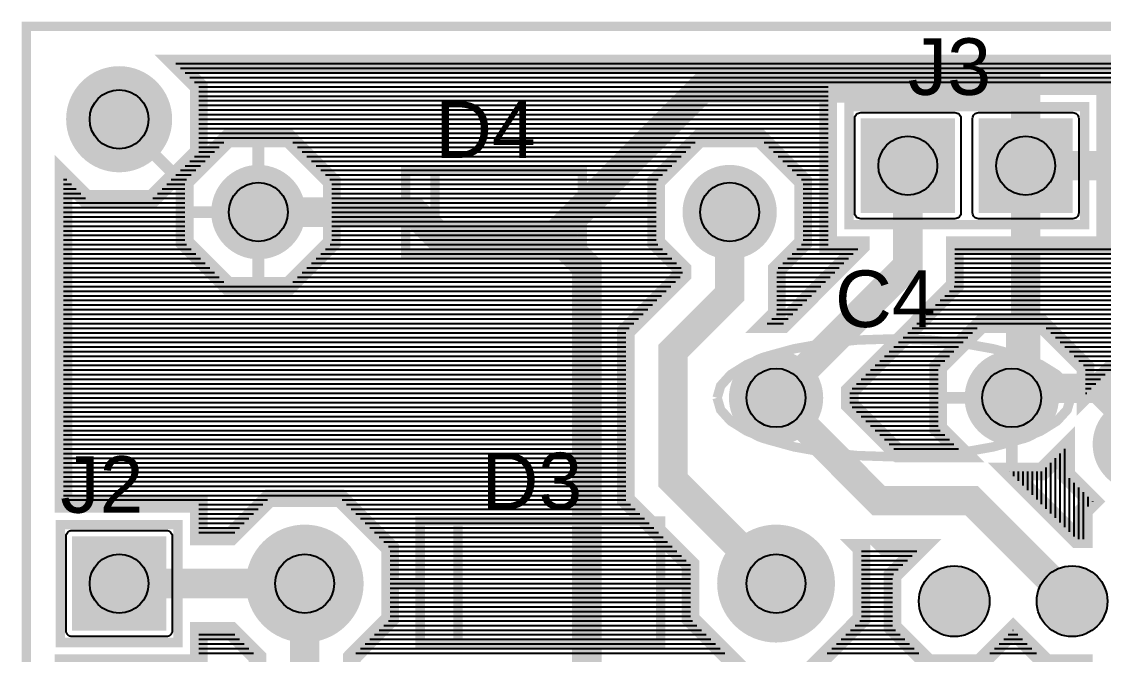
# Model space of a CAD drawing. Header units: inches. Extents: x -0.89 to 0.89, y -0.63 to 0.63.
# Drawn here: x -0.89 to 0.028, y 0.097 to 0.634 of the extents above; entities that cross this region are included whole.
import ezdxf

# ---------------------------------------------------------------- set-up
doc = ezdxf.new("R2010")
doc.units = ezdxf.units.IN
doc.layers.get('0').update_dxf_attribs({"linetype": 'CONTINUOUS'})

# ---------------------------------------------------------------- blocks, each defined once
blk = doc.blocks.new('EPAD')
at = {"const_width": 0.5}
blk.add_lwpolyline([(-0.25, 0, 1), (0.25, 0, 1)], format="xyb", close=True, dxfattribs=at)
blk = doc.blocks.new('RPAD')
blk.add_trace([(-0.5, -0.5), (-0.5, 0.5), (0.5, -0.5), (0.5, 0.5)])

msp = doc.modelspace()

# ---------------------------------------------------------------- linework, layer by layer
for points, const_width in [([(-0.885827, -0.629921), (0.885827, -0.629921), (0.885827, 0.629921), (-0.885827, 0.629921), (-0.885827, -0.629921)], 0.008), ([(-0.885827, -0.629921), (0.885827, -0.629921), (0.885827, 0.629921), (-0.885827, 0.629921), (-0.885827, -0.629921)], 0.008), ([(-0.609607, 0.083694), (-0.609607, 0.09495), (-0.577107, 0.12745), (-0.577107, 0.187511), (-0.619576, 0.22998), (-0.679637, 0.22998), (-0.712137, 0.19748), (-0.739587, 0.19748), (-0.739587, 0.22498), (-0.854327, 0.22498), (-0.854327, 0.502962), (-0.835046, 0.483681), (-0.779127, 0.483681), (-0.739587, 0.523222), (-0.739587, 0.579141), (-0.758868, 0.598421), (0.758868, 0.598421)], 0.015), ([(-0.037795, 0.511811), (-0.037795, 0.577756), (-0.312008, 0.577756), (-0.437008, 0.452756)], 0.025), ([(-0.037795, 0.511811), (0.037992, 0.511811), (0.037992, 0.527756), (0.087992, 0.577756), (0.637992, 0.577756), (0.664567, 0.551181), (0.807087, 0.551181)], 0.025), ([(-0.279637, 0.084981), (-0.322106, 0.12745), (-0.322106, 0.173412), (-0.377007, 0.228314), (-0.377007, 0.371293), (-0.328976, 0.419324), (-0.328976, 0.424053), (-0.351476, 0.446553), (-0.351476, 0.498329), (-0.314865, 0.534941), (-0.263088, 0.534941), (-0.226477, 0.498329), (-0.226477, 0.446553), (-0.248977, 0.424053), (-0.248977, 0.386188), (-0.257704, 0.37746), (-0.243674, 0.37746), (-0.177795, 0.44334), (-0.177795, 0.444311), (-0.205295, 0.444311), (-0.205295, 0.579311), (0.029704, 0.579311), (0.029704, 0.444311), (-0.097796, 0.444311), (-0.097796, 0.410204), (-0.187107, 0.320893), (-0.187107, 0.309029), (-0.145833, 0.267756), (-0.090789, 0.267756), (-0.112106, 0.289072), (-0.112106, 0.340849), (-0.075494, 0.37746), (-0.023718, 0.37746), (0.012893, 0.340849), (0.012893, 0.317817), (0.033167, 0.33809), (0.084943, 0.33809)], 0.015), ([(-0.037795, 0.579311), (-0.037795, 0.511811)], 0.01), ([(-0.187795, 0.461811), (0.012205, 0.461811), (0.012205, 0.561811), (-0.187795, 0.561811), (-0.187795, 0.461811)], 0.008), ([(-0.187795, 0.461811), (0.012205, 0.461811), (0.012205, 0.561811), (-0.187795, 0.561811), (-0.187795, 0.461811)], 0.008), ([(-0.759357, 0.503452), (-0.807087, 0.551181)], 0.01), ([(-0.714865, 0.409941), (-0.663088, 0.409941), (-0.626477, 0.446553), (-0.626477, 0.498329), (-0.663088, 0.534941), (-0.714865, 0.534941), (-0.751476, 0.498329), (-0.751476, 0.446553), (-0.714865, 0.409941)], 0.015), ([(-0.688976, 0.534941), (-0.688976, 0.472441)], 0.01), ([(-0.249606, 0.314961), (-0.137795, 0.426772), (-0.137795, 0.511811)], 0.025), ([(-0.037795, 0.511811), (-0.037795, 0.326772), (-0.049606, 0.314961)], 0.025), ([(0.029704, 0.511811), (-0.037795, 0.511811)], 0.01), ([(-0.037795, 0.444311), (-0.037795, 0.511811)], 0.01), ([(-0.563976, 0.436441), (-0.413976, 0.436441), (-0.413976, 0.508441), (-0.563976, 0.508441), (-0.563976, 0.436441)], 0.008), ([(-0.563976, 0.436441), (-0.413976, 0.436441), (-0.413976, 0.508441), (-0.563976, 0.508441), (-0.563976, 0.436441)], 0.008), ([(-0.538976, 0.507441), (-0.538976, 0.437441)], 0.008), ([(-0.538976, 0.507441), (-0.538976, 0.437441)], 0.008), ([(-0.751476, 0.472441), (-0.688976, 0.472441)], 0.01), ([(-0.437008, 0.452756), (-0.537008, 0.452756), (-0.556693, 0.472441), (-0.688976, 0.472441)], 0.025), ([(-0.626477, 0.472441), (-0.688976, 0.472441)], 0.01), ([(-0.688976, 0.409941), (-0.688976, 0.472441)], 0.01), ([(-0.288976, 0.472441), (-0.288976, 0.402756), (-0.337008, 0.354724), (-0.337008, 0.244882), (-0.249606, 0.15748)], 0.025), ([(-0.563976, 0.472441), (-0.628976, 0.472441)], 0.008), ([(-0.563976, 0.472441), (-0.628976, 0.472441)], 0.008), ([(-0.413976, 0.472441), (-0.348976, 0.472441)], 0.008), ([(-0.413976, 0.472441), (-0.348976, 0.472441)], 0.008), ([(-0.437008, 0.452756), (-0.410236, 0.425984), (-0.410236, -0.03937)], 0.025), ([(-0.049606, 0.37746), (-0.049606, 0.314961)], 0.01), ([(-0.299606, 0.314961), (-0.296647, 0.325148), (-0.288122, 0.334586), (-0.274557, 0.343086), (-0.256481, 0.350461), (-0.23442, 0.356523), (-0.208903, 0.361086), (-0.180456, 0.363961), (-0.149606, 0.364961)], 0.008), ([(-0.299606, 0.314961), (-0.296647, 0.325148), (-0.288122, 0.334586), (-0.274557, 0.343086), (-0.256481, 0.350461), (-0.23442, 0.356523), (-0.208903, 0.361086), (-0.180456, 0.363961), (-0.149606, 0.364961)], 0.008), ([(0.000394, 0.314961), (-0.002606, 0.325148), (-0.011231, 0.334586), (-0.024919, 0.343086), (-0.043106, 0.350461), (-0.065231, 0.356523), (-0.090731, 0.361086), (-0.119044, 0.363961), (-0.149606, 0.364961)], 0.008), ([(0.000394, 0.314961), (-0.002606, 0.325148), (-0.011231, 0.334586), (-0.024919, 0.343086), (-0.043106, 0.350461), (-0.065231, 0.356523), (-0.090731, 0.361086), (-0.119044, 0.363961), (-0.149606, 0.364961)], 0.008), ([(-0.049606, 0.314961), (-0.022736, 0.314961), (-0.014606, 0.32309), (0.024055, 0.32309), (0.059055, 0.28809), (0.059055, 0.275591)], 0.025), ([(-0.249606, 0.314961), (-0.162402, 0.227756), (-0.083661, 0.227756), (0.001575, 0.14252)], 0.025), ([(-0.299606, 0.314961), (-0.296647, 0.304773), (-0.288122, 0.295335), (-0.274557, 0.286835), (-0.256481, 0.279461), (-0.23442, 0.273398), (-0.208903, 0.268835), (-0.180456, 0.265961), (-0.149606, 0.264961)], 0.008), ([(-0.299606, 0.314961), (-0.296647, 0.304773), (-0.288122, 0.295335), (-0.274557, 0.286835), (-0.256481, 0.279461), (-0.23442, 0.273398), (-0.208903, 0.268835), (-0.180456, 0.265961), (-0.149606, 0.264961)], 0.008), ([(0.000394, 0.314961), (-0.002606, 0.304773), (-0.011231, 0.295335), (-0.024919, 0.286835), (-0.043106, 0.279461), (-0.065231, 0.273398), (-0.090731, 0.268835), (-0.119044, 0.265961), (-0.149606, 0.264961)], 0.008), ([(0.000394, 0.314961), (-0.002606, 0.304773), (-0.011231, 0.295335), (-0.024919, 0.286835), (-0.043106, 0.279461), (-0.065231, 0.273398), (-0.090731, 0.268835), (-0.119044, 0.265961), (-0.149606, 0.264961)], 0.008), ([(-0.112106, 0.314961), (-0.049606, 0.314961)], 0.01), ([(-0.049606, 0.252461), (-0.049606, 0.314961)], 0.01), ([(-0.003444, 0.249702), (0.019254, 0.227003), (0.011575, 0.219324), (0.011575, 0.195019), (0.005643, 0.195019), (-0.051799, 0.252461), (-0.023718, 0.252461), (-0.003444, 0.272735), (-0.003444, 0.249702)], 0.015), ([(-0.857087, 0.10748), (-0.757087, 0.10748), (-0.757087, 0.20748), (-0.857087, 0.20748), (-0.857087, 0.10748)], 0.008), ([(-0.857087, 0.10748), (-0.757087, 0.10748), (-0.757087, 0.20748), (-0.857087, 0.20748), (-0.857087, 0.10748)], 0.008), ([(-0.551606, 0.10548), (-0.347606, 0.10548), (-0.347606, 0.21048), (-0.551606, 0.21048), (-0.551606, 0.10548)], 0.008), ([(-0.551606, 0.10548), (-0.347606, 0.10548), (-0.347606, 0.21048), (-0.551606, 0.21048), (-0.551606, 0.10548)], 0.008), ([(-0.519606, 0.20948), (-0.519606, 0.10648)], 0.008), ([(-0.519606, 0.20948), (-0.519606, 0.10648)], 0.008), ([(0.011575, 0.032907), (0.011575, 0.09002), (-0.020171, 0.09002), (-0.048425, 0.118274), (-0.076679, 0.09002), (-0.120171, 0.09002), (-0.150925, 0.120774), (-0.150925, 0.164266), (-0.127434, 0.187756), (-0.177352, 0.187756), (-0.177107, 0.187511), (-0.177107, 0.12745), (-0.219576, 0.084981)], 0.015), ([(-0.649606, 0.15748), (-0.807087, 0.15748)], 0.025), ([(-0.610236, -0.03937), (-0.610236, 0.027756), (-0.649606, 0.067126), (-0.649606, 0.15748)], 0.025), ([(-0.579606, 0.15748), (-0.551606, 0.15748)], 0.008), ([(-0.579606, 0.15748), (-0.551606, 0.15748)], 0.008), ([(-0.347606, 0.15748), (-0.319606, 0.15748)], 0.008), ([(-0.347606, 0.15748), (-0.319606, 0.15748)], 0.008), ([(-0.854327, -0.326201), (-0.854327, 0.089981), (-0.739587, 0.089981), (-0.739587, 0.117481), (-0.712137, 0.117481), (-0.689606, 0.09495), (-0.689606, 0.050558)], 0.015)]:
    msp.add_lwpolyline(points, dxfattribs=dict(const_width=const_width))
for points in [[(-0.758868, 0.598421), (0.758868, 0.598421)], [(-0.754939, 0.594492), (0.754939, 0.594492)], [(-0.751002, 0.590555), (0.751002, 0.590555)], [(-0.747065, 0.586618), (0.747065, 0.586618)], [(-0.743128, 0.582681), (0.743128, 0.582681)], [(-0.739587, 0.578744), (-0.205295, 0.578744)], [(-0.739587, 0.574807), (-0.205295, 0.574807)], [(-0.739587, 0.57087), (-0.205295, 0.57087)], [(-0.739587, 0.566933), (-0.205295, 0.566933)], [(-0.739587, 0.562996), (-0.205295, 0.562996)], [(-0.739587, 0.559059), (-0.205295, 0.559059)], [(-0.739587, 0.555122), (-0.205295, 0.555122)], [(-0.739587, 0.551185), (-0.205295, 0.551185)], [(-0.739587, 0.547248), (-0.205295, 0.547248)], [(-0.739587, 0.543311), (-0.205295, 0.543311)], [(-0.739587, 0.539374), (-0.205295, 0.539374)], [(-0.739587, 0.535437), (-0.205295, 0.535437)], [(-0.739587, 0.5315), (-0.718305, 0.5315)], [(-0.739587, 0.527563), (-0.722242, 0.527563)], [(-0.739587, 0.523626), (-0.726179, 0.523626)], [(-0.659648, 0.5315), (-0.318305, 0.5315)], [(-0.655711, 0.527563), (-0.322242, 0.527563)], [(-0.651774, 0.523626), (-0.326179, 0.523626)], [(-0.259648, 0.5315), (-0.205295, 0.5315)], [(-0.255711, 0.527563), (-0.205295, 0.527563)], [(-0.251774, 0.523626), (-0.205295, 0.523626)], [(-0.747057, 0.515752), (-0.734053, 0.515752)], [(-0.74312, 0.519689), (-0.730116, 0.519689)], [(-0.647837, 0.519689), (-0.330116, 0.519689)], [(-0.6439, 0.515752), (-0.334053, 0.515752)], [(-0.247837, 0.519689), (-0.205295, 0.519689)], [(-0.2439, 0.515752), (-0.205295, 0.515752)], [(-0.754931, 0.507878), (-0.741927, 0.507878)], [(-0.750994, 0.511815), (-0.73799, 0.511815)], [(-0.639963, 0.511815), (-0.33799, 0.511815)], [(-0.636026, 0.507878), (-0.341927, 0.507878)], [(-0.239963, 0.511815), (-0.205295, 0.511815)], [(-0.236026, 0.507878), (-0.205295, 0.507878)], [(-0.854327, 0.500004), (-0.851368, 0.500004)], [(-0.854327, 0.496067), (-0.847431, 0.496067)], [(-0.766742, 0.496067), (-0.751476, 0.496067)], [(-0.762805, 0.500004), (-0.749801, 0.500004)], [(-0.758868, 0.503941), (-0.745864, 0.503941)], [(-0.632089, 0.503941), (-0.345864, 0.503941)], [(-0.628152, 0.500004), (-0.349801, 0.500004)], [(-0.626477, 0.496067), (-0.351476, 0.496067)], [(-0.232089, 0.503941), (-0.205295, 0.503941)], [(-0.228152, 0.500004), (-0.205295, 0.500004)], [(-0.226477, 0.496067), (-0.205295, 0.496067)], [(-0.854327, 0.49213), (-0.843494, 0.49213)], [(-0.854327, 0.488193), (-0.839557, 0.488193)], [(-0.774616, 0.488193), (-0.751476, 0.488193)], [(-0.770679, 0.49213), (-0.751476, 0.49213)], [(-0.626477, 0.49213), (-0.351476, 0.49213)], [(-0.626477, 0.488193), (-0.351476, 0.488193)], [(-0.226477, 0.49213), (-0.205295, 0.49213)], [(-0.226477, 0.488193), (-0.205295, 0.488193)], [(-0.854327, 0.484256), (-0.83562, 0.484256)], [(-0.854327, 0.480319), (-0.751476, 0.480319)], [(-0.778553, 0.484256), (-0.751476, 0.484256)], [(-0.626477, 0.484256), (-0.351476, 0.484256)], [(-0.626477, 0.480319), (-0.351476, 0.480319)], [(-0.226477, 0.484256), (-0.205295, 0.484256)], [(-0.226477, 0.480319), (-0.205295, 0.480319)], [(-0.854327, 0.476382), (-0.751476, 0.476382)], [(-0.854327, 0.472445), (-0.751476, 0.472445)], [(-0.854327, 0.468508), (-0.751476, 0.468508)], [(-0.626477, 0.476382), (-0.351476, 0.476382)], [(-0.626477, 0.472445), (-0.351476, 0.472445)], [(-0.626477, 0.468508), (-0.351476, 0.468508)], [(-0.226477, 0.476382), (-0.205295, 0.476382)], [(-0.226477, 0.472445), (-0.205295, 0.472445)], [(-0.226477, 0.468508), (-0.205295, 0.468508)], [(-0.854327, 0.464571), (-0.751476, 0.464571)], [(-0.854327, 0.460634), (-0.751476, 0.460634)], [(-0.626477, 0.464571), (-0.351476, 0.464571)], [(-0.626477, 0.460634), (-0.351476, 0.460634)], [(-0.226477, 0.464571), (-0.205295, 0.464571)], [(-0.226477, 0.460634), (-0.205295, 0.460634)], [(-0.854327, 0.456697), (-0.751476, 0.456697)], [(-0.854327, 0.45276), (-0.751476, 0.45276)], [(-0.626477, 0.456697), (-0.351476, 0.456697)], [(-0.626477, 0.45276), (-0.351476, 0.45276)], [(-0.226477, 0.456697), (-0.205295, 0.456697)], [(-0.226477, 0.45276), (-0.205295, 0.45276)], [(-0.854327, 0.448823), (-0.751476, 0.448823)], [(-0.854327, 0.444886), (-0.749809, 0.444886)], [(-0.854327, 0.440949), (-0.745872, 0.440949)], [(-0.632081, 0.440949), (-0.345872, 0.440949)], [(-0.628144, 0.444886), (-0.349809, 0.444886)], [(-0.626477, 0.448823), (-0.351476, 0.448823)], [(-0.232081, 0.440949), (-0.180186, 0.440949)], [(-0.228144, 0.444886), (-0.205295, 0.444886)], [(-0.226477, 0.448823), (-0.205295, 0.448823)], [(-0.097796, 0.440949), (0.403209, 0.440949)], [(-0.854327, 0.437012), (-0.741935, 0.437012)], [(-0.854327, 0.433075), (-0.737998, 0.433075)], [(-0.639955, 0.433075), (-0.337998, 0.433075)], [(-0.636018, 0.437012), (-0.341935, 0.437012)], [(-0.239955, 0.433075), (-0.18806, 0.433075)], [(-0.236018, 0.437012), (-0.184123, 0.437012)], [(-0.097796, 0.437012), (0.403209, 0.437012)], [(-0.097796, 0.433075), (0.403209, 0.433075)], [(-0.854327, 0.429138), (-0.734061, 0.429138)], [(-0.854327, 0.425201), (-0.730124, 0.425201)], [(-0.647829, 0.425201), (-0.330124, 0.425201)], [(-0.643892, 0.429138), (-0.334061, 0.429138)], [(-0.247829, 0.425201), (-0.195934, 0.425201)], [(-0.243892, 0.429138), (-0.191997, 0.429138)], [(-0.097796, 0.429138), (0.403209, 0.429138)], [(-0.097796, 0.425201), (0.403209, 0.425201)], [(-0.854327, 0.421264), (-0.726187, 0.421264)], [(-0.854327, 0.417327), (-0.72225, 0.417327)], [(-0.854327, 0.41339), (-0.718313, 0.41339)], [(-0.65964, 0.41339), (-0.33491, 0.41339)], [(-0.655703, 0.417327), (-0.330973, 0.417327)], [(-0.651766, 0.421264), (-0.328976, 0.421264)], [(-0.248977, 0.421264), (-0.199871, 0.421264)], [(-0.248977, 0.417327), (-0.203808, 0.417327)], [(-0.248977, 0.41339), (-0.207745, 0.41339)], [(-0.097796, 0.421264), (0.403209, 0.421264)], [(-0.097796, 0.417327), (0.403209, 0.417327)], [(-0.097796, 0.41339), (0.403209, 0.41339)], [(-0.854327, 0.409453), (-0.338847, 0.409453)], [(-0.854327, 0.405516), (-0.342784, 0.405516)], [(-0.248977, 0.409453), (-0.211682, 0.409453)], [(-0.248977, 0.405516), (-0.215619, 0.405516)], [(-0.102483, 0.405516), (0.403209, 0.405516)], [(-0.098546, 0.409453), (0.403209, 0.409453)], [(-0.854327, 0.401579), (-0.346721, 0.401579)], [(-0.854327, 0.397642), (-0.350658, 0.397642)], [(-0.248977, 0.401579), (-0.219556, 0.401579)], [(-0.248977, 0.397642), (-0.223493, 0.397642)], [(-0.110357, 0.397642), (0.403209, 0.397642)], [(-0.10642, 0.401579), (0.403209, 0.401579)], [(-0.854327, 0.393705), (-0.354595, 0.393705)], [(-0.854327, 0.389768), (-0.358532, 0.389768)], [(-0.854327, 0.385831), (-0.362469, 0.385831)], [(-0.249334, 0.385831), (-0.235304, 0.385831)], [(-0.248977, 0.393705), (-0.22743, 0.393705)], [(-0.248977, 0.389768), (-0.231367, 0.389768)], [(-0.122169, 0.385831), (0.403209, 0.385831)], [(-0.118231, 0.389768), (0.403209, 0.389768)], [(-0.114294, 0.393705), (0.403209, 0.393705)], [(-0.854327, 0.381894), (-0.366406, 0.381894)], [(-0.854327, 0.377957), (-0.370343, 0.377957)], [(-0.257208, 0.377957), (-0.243178, 0.377957)], [(-0.253271, 0.381894), (-0.239241, 0.381894)], [(-0.130043, 0.377957), (0.412756, 0.377957)], [(-0.126106, 0.381894), (0.412756, 0.381894)], [(-0.854327, 0.37402), (-0.37428, 0.37402)], [(-0.854327, 0.370083), (-0.377007, 0.370083)], [(-0.137917, 0.370083), (-0.082872, 0.370083)], [(-0.13398, 0.37402), (-0.078935, 0.37402)], [(-0.020278, 0.37402), (0.412756, 0.37402)], [(-0.016341, 0.370083), (0.412756, 0.370083)], [(-0.854327, 0.366146), (-0.377007, 0.366146)], [(-0.854327, 0.362209), (-0.377007, 0.362209)], [(-0.854327, 0.358272), (-0.377007, 0.358272)], [(-0.149728, 0.358272), (-0.094683, 0.358272)], [(-0.145791, 0.362209), (-0.090746, 0.362209)], [(-0.141854, 0.366146), (-0.086809, 0.366146)], [(-0.012404, 0.366146), (0.412756, 0.366146)], [(-0.008467, 0.362209), (0.412756, 0.362209)], [(-0.00453, 0.358272), (0.412756, 0.358272)], [(-0.854327, 0.354335), (-0.377007, 0.354335)], [(-0.854327, 0.350398), (-0.377007, 0.350398)], [(-0.157602, 0.350398), (-0.102557, 0.350398)], [(-0.153665, 0.354335), (-0.09862, 0.354335)], [(-0.000593, 0.354335), (0.412756, 0.354335)], [(0.003344, 0.350398), (0.412756, 0.350398)], [(-0.854327, 0.346461), (-0.377007, 0.346461)], [(-0.854327, 0.342524), (-0.377007, 0.342524)], [(-0.165476, 0.342524), (-0.110431, 0.342524)], [(-0.161539, 0.346461), (-0.106494, 0.346461)], [(0.007281, 0.346461), (0.412756, 0.346461)], [(0.011219, 0.342524), (0.412756, 0.342524)], [(-0.854327, 0.338587), (-0.377007, 0.338587)], [(-0.854327, 0.33465), (-0.377007, 0.33465)], [(-0.854327, 0.330713), (-0.377007, 0.330713)], [(-0.177287, 0.330713), (-0.112106, 0.330713)], [(-0.17335, 0.33465), (-0.112106, 0.33465)], [(-0.169413, 0.338587), (-0.112106, 0.338587)], [(0.012893, 0.338587), (0.412756, 0.338587)], [(0.012893, 0.33465), (0.029726, 0.33465)], [(0.012893, 0.330713), (0.025789, 0.330713)], [(-0.854327, 0.326776), (-0.377007, 0.326776)], [(-0.854327, 0.322839), (-0.377007, 0.322839)], [(-0.185161, 0.322839), (-0.112106, 0.322839)], [(-0.181224, 0.326776), (-0.112106, 0.326776)], [(0.012893, 0.326776), (0.021852, 0.326776)], [(0.012893, 0.322839), (0.017915, 0.322839)], [(-0.854327, 0.318902), (-0.377007, 0.318902)], [(-0.854327, 0.314965), (-0.377007, 0.314965)], [(-0.187107, 0.318902), (-0.112106, 0.318902)], [(-0.187107, 0.314965), (-0.112106, 0.314965)], [(0.012893, 0.318902), (0.013978, 0.318902)], [(-0.854327, 0.311028), (-0.377007, 0.311028)], [(-0.854327, 0.307091), (-0.377007, 0.307091)], [(-0.854327, 0.303154), (-0.377007, 0.303154)], [(-0.187107, 0.311028), (-0.112106, 0.311028)], [(-0.185169, 0.307091), (-0.112106, 0.307091)], [(-0.181231, 0.303154), (-0.112106, 0.303154)], [(-0.854327, 0.299217), (-0.377007, 0.299217)], [(-0.854327, 0.29528), (-0.377007, 0.29528)], [(-0.177294, 0.299217), (-0.112106, 0.299217)], [(-0.173357, 0.29528), (-0.112106, 0.29528)], [(-0.854327, 0.291343), (-0.377007, 0.291343)], [(-0.854327, 0.287406), (-0.377007, 0.287406)], [(-0.16942, 0.291343), (-0.112106, 0.291343)], [(-0.165483, 0.287406), (-0.110439, 0.287406)], [(-0.854327, 0.283469), (-0.377007, 0.283469)], [(-0.854327, 0.279532), (-0.377007, 0.279532)], [(-0.854327, 0.275595), (-0.377007, 0.275595)], [(-0.161546, 0.283469), (-0.106502, 0.283469)], [(-0.157609, 0.279532), (-0.102565, 0.279532)], [(-0.153672, 0.275595), (-0.098628, 0.275595)], [(-0.854327, 0.271657), (-0.377007, 0.271657)], [(-0.854327, 0.26772), (-0.377007, 0.26772)], [(-0.149735, 0.271657), (-0.094691, 0.271657)], [(-0.008492, 0.209154), (-0.008492, 0.267687)], [(-0.004555, 0.205217), (-0.004555, 0.271624)], [(-0.854327, 0.263783), (-0.377007, 0.263783)], [(-0.854327, 0.259846), (-0.377007, 0.259846)], [(-0.016366, 0.217028), (-0.016366, 0.259813)], [(-0.012429, 0.213091), (-0.012429, 0.26375)], [(-0.854327, 0.255909), (-0.377007, 0.255909)], [(-0.854327, 0.251972), (-0.377007, 0.251972)], [(-0.854327, 0.248035), (-0.377007, 0.248035)], [(-0.051799, 0.252461), (-0.051799, 0.252461)], [(-0.047862, 0.248524), (-0.047862, 0.252461)], [(-0.043925, 0.244587), (-0.043925, 0.252461)], [(-0.039988, 0.24065), (-0.039988, 0.252461)], [(-0.036051, 0.236713), (-0.036051, 0.252461)], [(-0.032114, 0.232776), (-0.032114, 0.252461)], [(-0.028177, 0.228839), (-0.028177, 0.252461)], [(-0.02424, 0.224902), (-0.02424, 0.252461)], [(-0.020303, 0.220965), (-0.020303, 0.255876)], [(-0.854327, 0.244098), (-0.377007, 0.244098)], [(-0.854327, 0.240161), (-0.377007, 0.240161)], [(-0.000618, 0.20128), (-0.000618, 0.246875)], [(0.003319, 0.197343), (0.003319, 0.242938)], [(0.007256, 0.195019), (0.007256, 0.239001)], [(-0.854327, 0.236224), (-0.377007, 0.236224)], [(-0.854327, 0.232287), (-0.377007, 0.232287)], [(0.011193, 0.195019), (0.011193, 0.235064)], [(0.01513, 0.222879), (0.01513, 0.231127)], [(-0.854327, 0.22835), (-0.681266, 0.22835)], [(-0.739587, 0.224413), (-0.685203, 0.224413)], [(-0.739587, 0.220476), (-0.68914, 0.220476)], [(-0.617946, 0.22835), (-0.377007, 0.22835)], [(-0.614009, 0.224413), (-0.373107, 0.224413)], [(-0.610072, 0.220476), (-0.36917, 0.220476)], [(0.019067, 0.226816), (0.019067, 0.22719)], [(0.019254, 0.227003), (0.019254, 0.227003)], [(-0.739587, 0.216539), (-0.693077, 0.216539)], [(-0.739587, 0.212602), (-0.697014, 0.212602)], [(-0.606135, 0.216539), (-0.365233, 0.216539)], [(-0.602198, 0.212602), (-0.361296, 0.212602)], [(-0.739587, 0.208665), (-0.700951, 0.208665)], [(-0.739587, 0.204728), (-0.704888, 0.204728)], [(-0.598261, 0.208665), (-0.357359, 0.208665)], [(-0.594324, 0.204728), (-0.353422, 0.204728)], [(-0.739587, 0.200791), (-0.708825, 0.200791)], [(-0.590387, 0.200791), (-0.349485, 0.200791)], [(-0.58645, 0.196854), (-0.345548, 0.196854)], [(-0.582513, 0.192917), (-0.341611, 0.192917)], [(-0.578576, 0.18898), (-0.337674, 0.18898)], [(-0.577107, 0.185043), (-0.333737, 0.185043)], [(-0.177107, 0.185043), (-0.130147, 0.185043)], [(-0.577107, 0.181106), (-0.3298, 0.181106)], [(-0.577107, 0.177169), (-0.325863, 0.177169)], [(-0.177107, 0.181106), (-0.134084, 0.181106)], [(-0.177107, 0.177169), (-0.138021, 0.177169)], [(-0.577107, 0.173232), (-0.322106, 0.173232)], [(-0.577107, 0.169295), (-0.322106, 0.169295)], [(-0.577107, 0.165358), (-0.322106, 0.165358)], [(-0.177107, 0.173232), (-0.141958, 0.173232)], [(-0.177107, 0.169295), (-0.145895, 0.169295)], [(-0.177107, 0.165358), (-0.149832, 0.165358)], [(-0.577107, 0.161421), (-0.322106, 0.161421)], [(-0.577107, 0.157484), (-0.322106, 0.157484)], [(-0.177107, 0.161421), (-0.150925, 0.161421)], [(-0.177107, 0.157484), (-0.150925, 0.157484)], [(-0.577107, 0.153547), (-0.322106, 0.153547)], [(-0.577107, 0.14961), (-0.322106, 0.14961)], [(-0.177107, 0.153547), (-0.150925, 0.153547)], [(-0.177107, 0.14961), (-0.150925, 0.14961)], [(-0.577107, 0.145673), (-0.322106, 0.145673)], [(-0.577107, 0.141736), (-0.322106, 0.141736)], [(-0.577107, 0.137799), (-0.322106, 0.137799)], [(-0.177107, 0.145673), (-0.150925, 0.145673)], [(-0.177107, 0.141736), (-0.150925, 0.141736)], [(-0.177107, 0.137799), (-0.150925, 0.137799)], [(-0.577107, 0.133862), (-0.322106, 0.133862)], [(-0.577107, 0.129925), (-0.322106, 0.129925)], [(-0.177107, 0.133862), (-0.150925, 0.133862)], [(-0.177107, 0.129925), (-0.150925, 0.129925)], [(-0.582506, 0.122051), (-0.316707, 0.122051)], [(-0.578569, 0.125988), (-0.320644, 0.125988)], [(-0.182506, 0.122051), (-0.150925, 0.122051)], [(-0.178568, 0.125988), (-0.150925, 0.125988)], [(-0.739587, 0.114177), (-0.708833, 0.114177)], [(-0.739587, 0.11024), (-0.704896, 0.11024)], [(-0.594317, 0.11024), (-0.304896, 0.11024)], [(-0.59038, 0.114177), (-0.308833, 0.114177)], [(-0.586443, 0.118114), (-0.31277, 0.118114)], [(-0.194317, 0.11024), (-0.140391, 0.11024)], [(-0.19038, 0.114177), (-0.144328, 0.114177)], [(-0.186443, 0.118114), (-0.148265, 0.118114)], [(-0.056459, 0.11024), (-0.040391, 0.11024)], [(-0.052522, 0.114177), (-0.044328, 0.114177)], [(-0.048585, 0.118114), (-0.048265, 0.118114)], [(-0.739587, 0.106303), (-0.700959, 0.106303)], [(-0.739587, 0.102366), (-0.697022, 0.102366)], [(-0.602191, 0.102366), (-0.297022, 0.102366)], [(-0.598254, 0.106303), (-0.300959, 0.106303)], [(-0.202191, 0.102366), (-0.132517, 0.102366)], [(-0.198254, 0.106303), (-0.136454, 0.106303)], [(-0.064333, 0.102366), (-0.032517, 0.102366)], [(-0.060396, 0.106303), (-0.036454, 0.106303)], [(-0.739587, 0.098429), (-0.693085, 0.098429)], [(-0.606128, 0.098429), (-0.293085, 0.098429)], [(-0.206128, 0.098429), (-0.12858, 0.098429)], [(-0.06827, 0.098429), (-0.02858, 0.098429)]]:
    msp.add_lwpolyline(points)
for points in [[(-0.177795, 0.556811), (-0.097795, 0.556811), (-0.096773, 0.556711), (-0.095828, 0.556425), (-0.094977, 0.55597), (-0.094241, 0.555366), (-0.093636, 0.554629), (-0.093181, 0.553779), (-0.092895, 0.552833), (-0.092795, 0.551811), (-0.092795, 0.471811), (-0.092895, 0.470789), (-0.093181, 0.469843), (-0.093636, 0.468993), (-0.094241, 0.468256), (-0.094977, 0.467652), (-0.095828, 0.467197), (-0.096773, 0.466911), (-0.097795, 0.466811), (-0.177795, 0.466811), (-0.178818, 0.466911), (-0.179763, 0.467197), (-0.180613, 0.467652), (-0.18135, 0.468256), (-0.181955, 0.468993), (-0.182409, 0.469843), (-0.182696, 0.470789), (-0.182795, 0.471811), (-0.182795, 0.551811), (-0.182696, 0.552833), (-0.182409, 0.553779), (-0.181955, 0.554629), (-0.18135, 0.555366), (-0.180613, 0.55597), (-0.179763, 0.556425), (-0.178818, 0.556711), (-0.177795, 0.556811)], [(-0.077795, 0.556811), (0.002205, 0.556811), (0.003227, 0.556711), (0.004172, 0.556425), (0.005023, 0.55597), (0.005759, 0.555366), (0.006364, 0.554629), (0.006819, 0.553779), (0.007105, 0.552833), (0.007205, 0.551811), (0.007205, 0.471811), (0.007105, 0.470789), (0.006819, 0.469843), (0.006364, 0.468993), (0.005759, 0.468256), (0.005023, 0.467652), (0.004172, 0.467197), (0.003227, 0.466911), (0.002205, 0.466811), (-0.077795, 0.466811), (-0.078818, 0.466911), (-0.079763, 0.467197), (-0.080613, 0.467652), (-0.08135, 0.468256), (-0.081955, 0.468993), (-0.082409, 0.469843), (-0.082696, 0.470789), (-0.082795, 0.471811), (-0.082795, 0.551811), (-0.082696, 0.552833), (-0.082409, 0.553779), (-0.081955, 0.554629), (-0.08135, 0.555366), (-0.080613, 0.55597), (-0.079763, 0.556425), (-0.078818, 0.556711), (-0.077795, 0.556811)], [(-0.847087, 0.20248), (-0.767087, 0.20248), (-0.766064, 0.202381), (-0.765119, 0.202094), (-0.764269, 0.20164), (-0.763532, 0.201035), (-0.762927, 0.200298), (-0.762472, 0.199448), (-0.762186, 0.198503), (-0.762087, 0.19748), (-0.762087, 0.11748), (-0.762186, 0.116458), (-0.762472, 0.115513), (-0.762927, 0.114663), (-0.763532, 0.113926), (-0.764269, 0.113321), (-0.765119, 0.112866), (-0.766064, 0.11258), (-0.767087, 0.11248), (-0.847087, 0.11248), (-0.848109, 0.11258), (-0.849054, 0.112866), (-0.849905, 0.113321), (-0.850641, 0.113926), (-0.851246, 0.114663), (-0.851701, 0.115513), (-0.851987, 0.116458), (-0.852087, 0.11748), (-0.852087, 0.19748), (-0.851987, 0.198503), (-0.851701, 0.199448), (-0.851246, 0.200298), (-0.850641, 0.201035), (-0.849905, 0.20164), (-0.849054, 0.202094), (-0.848109, 0.202381), (-0.847087, 0.20248)]]:
    msp.add_lwpolyline(points, close=True)
for centre, radius in [((-0.807087, 0.551181), 0.025), ((-0.137795, 0.511811), 0.025), ((-0.037795, 0.511811), 0.025), ((-0.688976, 0.472441), 0.025), ((-0.288976, 0.472441), 0.025), ((-0.249606, 0.314961), 0.025), ((-0.049606, 0.314961), 0.025), ((-0.807087, 0.15748), 0.025), ((-0.649606, 0.15748), 0.025), ((-0.249606, 0.15748), 0.025), ((-0.098425, 0.14252), 0.03), ((0.001575, 0.14252), 0.03)]:
    msp.add_circle(centre, radius)

# ---------------------------------------------------------------- block references
for name, p, xscale, yscale in [('EPAD', (-0.807087, 0.551181), 0.09, 0.09), ('EPAD', (-0.807087, 0.551181), 0.08, 0.08), ('RPAD', (-0.137795, 0.511811), 0.08, 0.08), ('RPAD', (-0.037795, 0.511811), 0.08, 0.08), ('EPAD', (-0.688976, 0.472441), 0.08, 0.08), ('EPAD', (-0.688976, 0.472441), 0.07, 0.07), ('EPAD', (-0.288976, 0.472441), 0.08, 0.08), ('EPAD', (-0.288976, 0.472441), 0.07, 0.07), ('EPAD', (-0.249606, 0.314961), 0.08, 0.08), ('EPAD', (-0.249606, 0.314961), 0.07, 0.07), ('EPAD', (-0.049606, 0.314961), 0.08, 0.08), ('EPAD', (-0.049606, 0.314961), 0.07, 0.07), ('EPAD', (0.059055, 0.275591), 0.08, 0.08), ('EPAD', (0.059055, 0.275591), 0.07, 0.07), ('EPAD', (-0.649606, 0.15748), 0.1, 0.1), ('EPAD', (-0.649606, 0.15748), 0.09, 0.09), ('EPAD', (-0.249606, 0.15748), 0.1, 0.1), ('EPAD', (-0.249606, 0.15748), 0.09, 0.09), ('RPAD', (-0.807087, 0.15748), 0.08, 0.08), ('EPAD', (-0.098425, 0.14252), 0.06, 0.06), ('EPAD', (-0.098425, 0.14252), 0.05, 0.05), ('EPAD', (0.001575, 0.14252), 0.06, 0.06), ('EPAD', (0.001575, 0.14252), 0.05, 0.05)]:
    msp.add_blockref(name, p, dxfattribs=dict(xscale=xscale, yscale=yscale))

# ---------------------------------------------------------------- texts
at = {"width": 1.041667}
for s, p in [('J3', (-0.137795, 0.571811)), ('J3', (-0.137795, 0.571811)), ('D4', (-0.538976, 0.518441)), ('D4', (-0.538976, 0.518441)), ('C4', (-0.199606, 0.374961)), ('C4', (-0.199606, 0.374961)), ('D3', (-0.499606, 0.22048)), ('D3', (-0.499606, 0.22048)), ('J2', (-0.857087, 0.21748)), ('J2', (-0.857087, 0.21748))]:
    msp.add_text(s, height=0.048, dxfattribs=at).set_placement(p)

doc.saveas('drawing.dxf')
